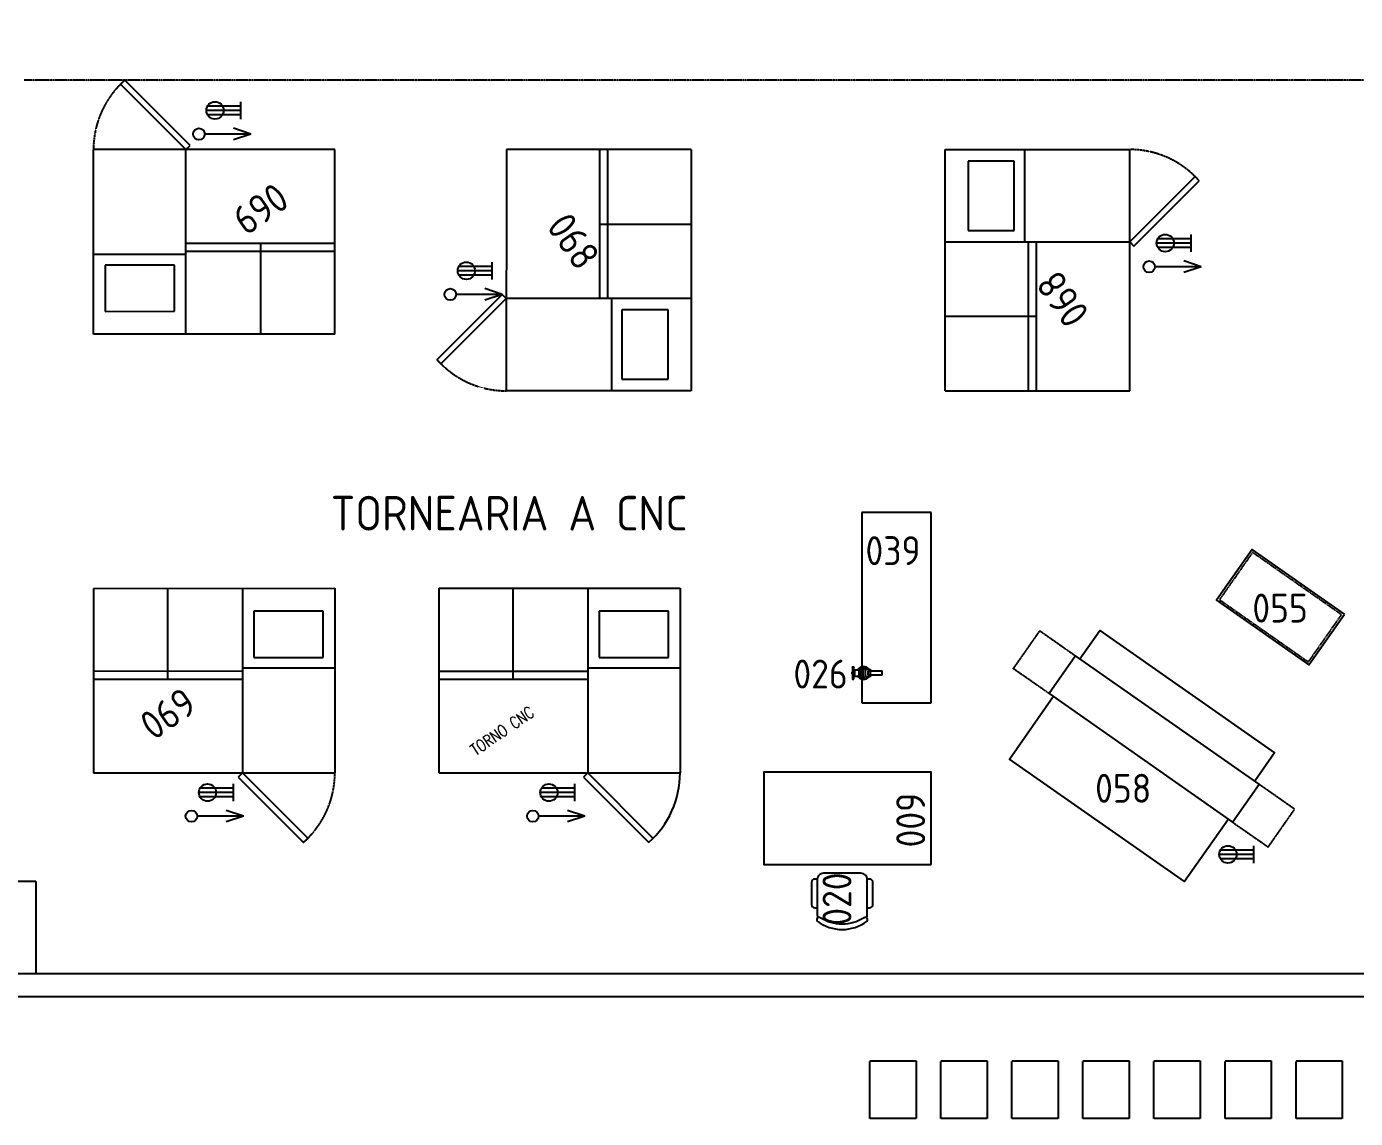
# Model space of a CAD drawing. Header units: millimetres. Extents: x 18768 to 1484868, y -11027 to 520152.
# Drawn here: x 187274 to 198783, y 407922 to 417379 of the extents above; entities that cross this region are included whole.
import ezdxf
from ezdxf.enums import TextEntityAlignment as Align

# ---------------------------------------------------------------- set-up
doc = ezdxf.new("R2010")
doc.units = ezdxf.units.MM
for name, pattern in [('DASHED', [0.75, 0.55, -0.2]), ('DIVIDE', [2.15, 1.5, -0.2, 0.05, -0.15, 0.05, -0.2]), ('HIDDEN2', [4.7625, 3.175, -1.5875])]:
    doc.linetypes.add(name, pattern=pattern)
for name, color, linetype in [('8-TEXTO-DETALHES', 6, 'Continuous'), ('L018-SIMBOLO1', 3, 'Continuous'), ('L018-SIMBOLO3', 3, 'Continuous'), ('L025-CONTORNO', 7, 'Continuous'), ('L025-IMAGIN', 1, 'DIVIDE'), ('L025-TEXTO', 7, 'Continuous'), ('L025-TRACEJ', 140, 'DASHED'), ('L035-ARRANJO-ADQUIRIR', 102, 'Continuous'), ('L035-ARRANJO-EXISTENTE', 180, 'Continuous'), ('L035-TEXTO', 40, 'Continuous'), ('PAREDES', 7, 'Continuous')]:
    doc.layers.add(name, color=color, linetype=linetype)
doc.styles.add('ISO-CP--18', font='isocp.shx', dxfattribs={"width": 0.75, "height": 180})
doc.styles.add('ISO-CP--25', font='isocp.shx', dxfattribs={"height": 250})
doc.styles.add('ISO-CP--35', font='isocp.shx', dxfattribs={"height": 350})
doc.styles.add('ROMANS', font='romans', dxfattribs={"width": 0.8, "height": 300})

# ---------------------------------------------------------------- blocks, each defined once
blk = doc.blocks.new('BL_SENAI_id9330820540')
at = {"layer": 'L025-TRACEJ', "color": 0}
blk.add_arc((-499, 243, 80), 800, 76.4167, 125, dxfattribs=at)
at = {"layer": 'L035-ARRANJO-EXISTENTE', "color": 0}
for p, q in [((-360, 1031, 80), (-499, 243, 80)), ((-449, 234, 80), (-310, 1022, 80)), ((-310, 1022, 80), (-360, 1031, 80)), ((-2268, -19, 80), (-958, 898, 80)), ((241, -814, 80), (-958, 898, 80)), ((-1244, -279, 80), (-1703, 376, 80)), ((-1720, 242, 80), (-2048, 12, 80)), ((-1809, -675, 80), (-499, 243, 80)), ((-1376, -250, 80), (-1720, 242, 80)), ((-499, 243, 80), (-449, 234, 80)), ((-2048, 12, 80), (-1703, -479, 80)), ((-1069, -1731, 80), (-2268, -19, 80)), ((-1162, -222, 80), (-422, -1278, 80)), ((-1703, -479, 80), (-1376, -250, 80)), ((-1219, -262, 80), (-480, -1319, 80)), ((-792, -750, 80), (-1439, -1203, 80)), ((-1069, -1731, 80), (241, -814, 80))]:
    blk.add_line(p, q, dxfattribs=at)
at = {"layer": 'L025-TEXTO', "style": 'ISO-CP--25'}
blk.add_attdef('rmp_mt_codmaterial', (15, 15), '', height=40, dxfattribs=at)
at = {"layer": 'L025-TEXTO', "style": 'ISO-CP--25', "flags": 1}
for tag in ['rmp_mt_nomeunid', 'rmp_mt_potencia', 'rmp_mt_cod']:
    blk.add_attdef(tag, (15, 15), '', height=40, dxfattribs=at)
blk = doc.blocks.new('BL_SENAI_id9330820550')
at = {"layer": 'L025-TRACEJ', "color": 0}
blk.add_arc((207, 755), 800, 76.4167, 125, dxfattribs=at)
at = {"layer": 'L035-ARRANJO-EXISTENTE', "color": 0}
for p, q in [((346, 1543), (207, 755)), ((256, 746), (395, 1534)), ((395, 1534), (346, 1543)), ((-1563, 492), (-252, 1410)), ((946, -302), (-252, 1410)), ((-539, 233), (-998, 888)), ((-1015, 754), (-1342, 524)), ((-1104, -163), (207, 755)), ((-671, 262), (-1015, 754)), ((207, 755), (256, 746)), ((-364, -1220), (-1563, 492)), ((-1342, 524), (-998, 33)), ((-998, 33), (-671, 262)), ((-514, 250), (226, -807)), ((-457, 290), (283, -766)), ((-87, -238), (-734, -691)), ((-364, -1220), (946, -302))]:
    blk.add_line(p, q, dxfattribs=at)
at = {"layer": 'L025-TEXTO', "style": 'ISO-CP--18'}
blk.add_attdef('rmp_mt_codmaterial', (15, 15), '', height=40, dxfattribs=at)
at = {"layer": 'L025-TEXTO', "style": 'ISO-CP--18', "flags": 1}
for tag in ['rmp_mt_nomeunid', 'rmp_mt_potencia', 'rmp_mt_cod']:
    blk.add_attdef(tag, (15, 15), '', height=40, dxfattribs=at)
blk = doc.blocks.new('BL_SENAI_id9300156692')
at = {"layer": 'L025-IMAGIN', "color": 0}
for points in [[(730, 1667), (1038, 1884), (809, 2211), (500, 1995)], [(-860, 555), (-1168, 338), (-1398, 666), (-1089, 882)]]:
    blk.add_lwpolyline(points, dxfattribs=at)
at = {"layer": 'L035-ARRANJO-ADQUIRIR', "color": 0}
for points in [[(-1052, 908), (-1224, 1154), (291, 2215), (463, 1969)], [(693, 1642), (1071, 1101), (-444, 40), (-823, 580)]]:
    blk.add_lwpolyline(points, dxfattribs=at)
blk.add_lwpolyline([(730, 1667), (500, 1995), (-1089, 882), (-860, 555)], close=True, dxfattribs=at)
at = {"layer": 'L025-TEXTO', "style": 'ISO-CP--25'}
blk.add_attdef('rmp_mt_codmaterial', (15, 15), '', height=40, dxfattribs=at)
at = {"layer": 'L025-TEXTO', "style": 'ISO-CP--25', "flags": 1}
for tag in ['rmp_mt_nomeunid', 'rmp_mt_potencia', 'rmp_mt_cod']:
    blk.add_attdef(tag, (15, 15), '', height=40, dxfattribs=at)
blk = doc.blocks.new('BL_SENAI_id9320230800')
at = {"layer": 'L035-ARRANJO-EXISTENTE', "color": 0}
blk.add_lwpolyline([(-321, -160), (655, -160), (655, 376), (-321, 376)], close=True, dxfattribs=at)
at = {"layer": 'L035-ARRANJO-EXISTENTE', "color": 0, "linetype": 'HIDDEN2'}
blk.add_lwpolyline([(-303, -142), (637, -142), (637, 358), (-303, 358)], close=True, dxfattribs=at)
at = {"layer": 'L025-TEXTO', "style": 'ISO-CP--25'}
blk.add_attdef('rmp_mt_codmaterial', (15, 15), '', height=40, dxfattribs=at)
at = {"layer": 'L025-TEXTO', "style": 'ISO-CP--25', "flags": 1}
for tag in ['rmp_mt_nomeunid', 'rmp_mt_potencia', 'rmp_mt_cod']:
    blk.add_attdef(tag, (15, 15), '', height=40, dxfattribs=at)
blk = doc.blocks.new('BL_SENAI_id9310100320')
at = {"layer": 'L035-ARRANJO-EXISTENTE', "color": 0}
for p, q in [((-201, 56), (-201, 20)), ((-201, 56), (-96, 56)), ((-96, 20), (-201, 20)), ((-96, 72), (-55, 72)), ((-96, 4), (-96, 72)), ((-55, 4), (-96, 4)), ((-29, 76), (-35, 76)), ((-35, 68), (-35, 0)), ((-35, 0), (-29, 0)), ((-29, 0), (-29, 76)), ((-22, 76), (-17, 76)), ((-22, 0), (-22, 76)), ((-17, 0), (-22, 0)), ((-17, 68), (-17, 0)), ((1, 23), (1, 53)), ((39, 65), (12, 65)), ((39, 11), (12, 11)), ((35, 65), (35, 11)), ((39, 65), (39, 11))]:
    blk.add_line(p, q, dxfattribs=at)
for points in [[(-96, 22), (-96, 54), (-80, 54), (-80, 22)], [(-53, 76), (-35, 76), (-35, 0), (-53, 0)], [(1, 76), (-17, 76), (-17, 0), (1, 0)], [(39, 30), (39, 46), (58, 46), (58, 30)], [(45, 92), (45, 88), (55, 88), (55, 92)], [(45, -16), (45, -12), (55, -12), (55, -16)]]:
    blk.add_lwpolyline(points, close=True, dxfattribs=at)
for points in [[(48, 46), (48, 88), (52, 88), (52, 46)], [(52, 30), (52, -12), (48, -12), (48, 30)]]:
    blk.add_lwpolyline(points, dxfattribs=at)
for centre in [(-42, 85), (-42, -9)]:
    blk.add_circle(centre, 4.46, dxfattribs=at)
for centre, radius, start, end in [((-41, 38), 55.5, 41.7386, 141.8707), ((-41, 38), 55.5, 218.1293, 318.2614), ((-55, 75), 2.59, 270, 0), ((-55, 1), 2.59, 0, 90), ((12, 76), 11.4, 180, 270), ((12, 0), 11.4, 90, 180)]:
    blk.add_arc(centre, radius, start, end, dxfattribs=at)
at = {"layer": 'L025-TEXTO', "style": 'ISO-CP--25'}
blk.add_attdef('rmp_mt_codmaterial', (15, 15), '', height=40, dxfattribs=at)
at = {"layer": 'L025-TEXTO', "style": 'ISO-CP--25', "flags": 1}
for tag in ['rmp_mt_nomeunid', 'rmp_mt_potencia', 'rmp_mt_cod']:
    blk.add_attdef(tag, (15, 15), '', height=40, dxfattribs=at)
blk = doc.blocks.new('BL_SENAI_id9320240750')
at = {"layer": 'L025-CONTORNO', "color": 0}
for p, q in [((1650, 600), (0, 600)), ((0, 600), (0, 0)), ((1650, 0), (1650, 600)), ((0, 0), (1650, 0))]:
    blk.add_line(p, q, dxfattribs=at)
at = {"layer": 'L025-TEXTO', "style": 'ISO-CP--25'}
blk.add_attdef('rmp_mt_codmaterial', (15, 15), '', height=40, dxfattribs=at)
at = {"layer": 'L025-TEXTO', "style": 'ISO-CP--25', "flags": 1}
for tag in ['rmp_mt_nomeunid', 'rmp_mt_potencia', 'rmp_mt_cod']:
    blk.add_attdef(tag, (15, 15), '', height=40, dxfattribs=at)
blk = doc.blocks.new('BL_SENAI_id9320220810')
at = {"layer": 'L025-CONTORNO', "color": 0}
blk.add_lwpolyline([(-688, 238), (112, 238), (112, 1688), (-688, 1688)], close=True, dxfattribs=at)
at = {"layer": 'L025-TEXTO', "style": 'ISO-CP--25'}
blk.add_attdef('rmp_mt_codmaterial', (15, 15), '', height=40, dxfattribs=at)
at = {"layer": 'L025-TEXTO', "style": 'ISO-CP--25', "flags": 1}
for tag in ['rmp_mt_nomeunid', 'rmp_mt_potencia', 'rmp_mt_cod']:
    blk.add_attdef(tag, (15, 15), '', height=40, dxfattribs=at)
blk = doc.blocks.new('BL_SENAI_id9320210400')
at = {"layer": 'L035-ARRANJO-ADQUIRIR', "color": 0}
for points in [[(-690, 550, -0.290756), (-310, 550, 0.829608), (-284, 579, 0.333333), (-716, 579, 0.829608), (-690, 550)], [(-717, 464), (-737, 464, 0.414214), (-767, 434), (-767, 244, 0.414214), (-737, 214), (-717, 214)], [(-710, 550, 0.129448), (-717, 523), (-717, 219, 0.414214), (-663, 164), (-338, 164, 0.414214), (-284, 219), (-284, 525, 0.120944), (-290, 550)], [(-284, 214), (-264, 214, 0.414214), (-234, 244), (-234, 434, 0.414214), (-264, 464), (-284, 464)]]:
    blk.add_lwpolyline(points, format="xyb", dxfattribs=at)
at = {"layer": 'L025-TEXTO', "style": 'ISO-CP--25'}
blk.add_attdef('rmp_mt_codmaterial', (15, 15), '', height=40, dxfattribs=at)
at = {"layer": 'L025-TEXTO', "style": 'ISO-CP--25', "flags": 1}
for tag in ['rmp_mt_nomeunid', 'rmp_mt_potencia', 'rmp_mt_cod']:
    blk.add_attdef(tag, (15, 15), '', height=40, dxfattribs=at)
blk = doc.blocks.new('*U155')
for p, q in [((-200, 250), (200, 250)), ((-200, -250), (-200, 242)), ((200, 250), (200, -250)), ((200, -250), (-200, -250))]:
    blk.add_line(p, q)
blk = doc.blocks.new('*U156')
at = {"color": 0, "linetype": 'ByBlock', "lineweight": -2, "transparency": 16777216}
for p in [(-3692, 0), (-3077, 0), (-2462, 0), (-1846, 0), (-1231, 0), (-615, 0), (0, 0)]:
    blk.add_blockref('*U155', p, dxfattribs=at)

msp = doc.modelspace()

# ---------------------------------------------------------------- linework, layer by layer
at = {"layer": 'L018-SIMBOLO1'}
for p, q in [((189130.523, 416652.281), (188830.523, 416652.281)), ((189130.523, 416689.781), (188840.571, 416689.781)), ((189130.523, 416577.281), (189130.523, 416727.281)), ((189130.523, 416614.781), (188840.571, 416614.781)), ((197360.338, 415503.458), (197060.338, 415503.458)), ((197360.338, 415540.958), (197070.386, 415540.958)), ((197360.338, 415428.458), (197360.338, 415578.458)), ((197360.338, 415465.958), (197070.386, 415465.958)), ((191307.469, 415263.799), (191007.469, 415263.799)), ((191307.469, 415301.299), (191017.517, 415301.299)), ((191307.469, 415188.799), (191307.469, 415338.799)), ((191307.469, 415226.299), (191017.517, 415226.299)), ((189065.571, 410781.552), (188775.619, 410781.552)), ((189065.571, 410669.052), (189065.571, 410819.052)), ((192022.6, 410781.552), (191732.648, 410781.552)), ((192022.6, 410669.052), (192022.6, 410819.052)), ((189065.571, 410744.052), (188765.571, 410744.052)), ((189065.571, 410706.552), (188775.619, 410706.552)), ((192022.6, 410744.052), (191722.6, 410744.052)), ((192022.6, 410706.552), (191732.648, 410706.552)), ((197903.662, 410208.863), (197603.662, 410208.863)), ((197903.662, 410246.363), (197613.71, 410246.363)), ((197903.662, 410133.863), (197903.662, 410283.863)), ((197903.662, 410171.363), (197613.71, 410171.363))]:
    msp.add_line(p, q, dxfattribs=at)
for centre in [(188905.523, 416652.281), (197135.338, 415503.458), (191082.469, 415263.799), (188840.571, 410744.052), (191797.6, 410744.052), (197678.662, 410208.863)]:
    msp.add_circle(centre, 75, dxfattribs=at)
at = {"layer": 'L018-SIMBOLO3'}
for p, q in [((189216.341, 416447.524), (188816.341, 416447.524)), ((189216.341, 416447.524), (189066.341, 416497.524)), ((189216.341, 416447.524), (189066.341, 416397.524)), ((197446.156, 415298.702), (197046.156, 415298.702)), ((197446.156, 415298.702), (197296.156, 415348.702)), ((197446.156, 415298.702), (197296.156, 415248.702)), ((191393.287, 415059.042), (190993.287, 415059.042)), ((191393.287, 415059.042), (191243.287, 415109.042)), ((191393.287, 415059.042), (191243.287, 415009.042)), ((189151.389, 410539.295), (188751.389, 410539.295)), ((189151.389, 410539.295), (189001.389, 410589.295)), ((189151.389, 410539.295), (189001.389, 410489.295)), ((192108.418, 410539.295), (191708.418, 410539.295)), ((192108.418, 410539.295), (191958.418, 410589.295)), ((192108.418, 410539.295), (191958.418, 410489.295))]:
    msp.add_line(p, q, dxfattribs=at)
for centre in [(188766.341, 416447.524), (196996.156, 415298.702), (190943.287, 415059.042), (188701.389, 410539.295), (191658.418, 410539.295)]:
    msp.add_circle(centre, 50, dxfattribs=at)
at = {"layer": 'L025-IMAGIN'}
msp.add_line((221923.279, 416913.687), (187253.279, 416913.687), dxfattribs=at)
at = {"layer": 'L035-ARRANJO-EXISTENTE'}
for p, q in [((190843.279, 412513.687), (192933.279, 412513.687)), ((190843.279, 412513.687), (190843.279, 410913.687)), ((191488.279, 411723.687), (191488.279, 412513.687)), ((192133.279, 412513.687), (192133.279, 410913.687)), ((192933.279, 412513.687), (192933.279, 410913.687)), ((192832.901, 412314.735), (192232.901, 412314.735)), ((192232.901, 412314.735), (192232.901, 411914.735)), ((192832.901, 411914.735), (192832.901, 412314.735)), ((192232.901, 411914.735), (192832.901, 411914.735)), ((192133.279, 411823.687), (192933.279, 411823.687)), ((192133.279, 411793.687), (190843.279, 411793.687)), ((192133.279, 411723.687), (190843.279, 411723.687)), ((190843.279, 410913.687), (192933.279, 410913.687)), ((192133.279, 410913.687), (192097.924, 410878.331)), ((192097.924, 410878.331), (192663.61, 410312.646)), ((192698.965, 410348.001), (192133.279, 410913.687))]:
    msp.add_line(p, q, dxfattribs=at)
msp.add_arc((192133.279, 410913.687), 800, 311.4166783, 0, dxfattribs=at)
at = {"layer": 'PAREDES'}
for p, q in [((187353.279, 409973.687), (184463.279, 409973.687)), ((187353.279, 409973.687), (187353.279, 409173.687)), ((222553.279, 409173.687), (187063.279, 409173.687)), ((222573.279, 409173.687), (187083.279, 409173.687)), ((222553.279, 408973.687), (187063.279, 408973.687)), ((222553.279, 408973.687), (187063.279, 408973.687)), ((222553.279, 408973.687), (187063.279, 408973.687)), ((222573.279, 408973.687), (187253.279, 408973.687))]:
    msp.add_line(p, q, dxfattribs=at)

# ---------------------------------------------------------------- block references
msp.add_blockref('*U156', (198469.156, 408171.864))
at = {"layer": 'L035-ARRANJO-ADQUIRIR'}
ref = msp.add_blockref('BL_SENAI_id9330820540', (189138.298, 416582.802, -79.514), dxfattribs=dict(at, rotation=54.99999999955456))
ref.add_attrib('rmp_mt_codmaterial', '069', dxfattribs={"layer": 'L025-TEXTO', "height": 250, "rotation": 215, "style": 'ISO-CP--25'}).set_placement((189226.805, 415901.653, -79.514), align=Align.CENTER)
ref = msp.add_blockref('BL_SENAI_id9330820550', (196226.462, 415013.852), dxfattribs=dict(at, rotation=324.9999999995544))
ref.add_attrib('rmp_mt_codmaterial', '068', dxfattribs={"layer": 'L025-TEXTO', "height": 250, "rotation": 125, "style": 'ISO-CP--18'}).set_placement((196247.353, 415017.536), align=Align.MIDDLE)
ref = msp.add_blockref('BL_SENAI_id9330820550', (192030.823, 415523.521), dxfattribs=dict(at, rotation=144.9999999995551))
ref.add_attrib('rmp_mt_codmaterial', '068', dxfattribs={"layer": 'L025-TEXTO', "height": 250, "rotation": 305, "style": 'ISO-CP--18'}).set_placement((192009.932, 415519.838), align=Align.MIDDLE)
ref = msp.add_blockref('BL_SENAI_id9330820540', (188658.261, 410644.572, -79.514), dxfattribs=dict(at, rotation=234.9999999995546))
ref.add_attrib('rmp_mt_codmaterial', '069', dxfattribs={"layer": 'L025-TEXTO', "height": 250, "rotation": 35, "style": 'ISO-CP--25'}).set_placement((188569.754, 411325.721, -79.514), align=Align.CENTER)
ref = msp.add_blockref('BL_SENAI_id9320240750', (194507.396, 413171.085), dxfattribs=dict(at, rotation=270))
ref.add_attrib('rmp_mt_codmaterial', '039', dxfattribs={"layer": 'L025-TEXTO', "height": 250, "style": 'ISO-CP--25'}).set_placement((194778.125, 412839.922), align=Align.MIDDLE)
ref = msp.add_blockref('BL_SENAI_id9320230800', (198332.464, 412342.34), dxfattribs=dict(at, rotation=145))
ref.add_attrib('rmp_mt_codmaterial', '055', dxfattribs={"layer": 'L025-TEXTO', "height": 250, "style": 'ISO-CP--25'}).set_placement((198130.227, 412341.894), align=Align.MIDDLE)
ref = msp.add_blockref('BL_SENAI_id9300156692', (195902.034, 410603.805), dxfattribs=dict(at, rotation=290))
ref.add_attrib('rmp_mt_codmaterial', '058', dxfattribs={"layer": 'L025-TEXTO', "height": 250, "style": 'ISO-CP--25'}).set_placement((196771.345, 410655.979), align=Align.CENTER)
ref = msp.add_blockref('BL_SENAI_id9310100320', (194483.173, 411817.761), dxfattribs=dict(at, rotation=180))
ref.add_attrib('rmp_mt_codmaterial', '026', dxfattribs={"layer": 'L025-TEXTO', "height": 250, "style": 'ISO-CP--25'}).set_placement((194149.936, 411770.667), align=Align.MIDDLE)
ref = msp.add_blockref('BL_SENAI_id9320220810', (195345.563, 410809.26), dxfattribs=dict(at, rotation=90))
ref.add_attrib('rmp_mt_codmaterial', '009', dxfattribs={"layer": 'L025-TEXTO', "height": 250, "rotation": 90, "style": 'ISO-CP--25'}).set_placement((195056.124, 410505.838), align=Align.CENTER)
ref = msp.add_blockref('BL_SENAI_id9320210400', (193837.346, 410209.286), dxfattribs=dict(at, rotation=180))
ref.add_attrib('rmp_mt_codmaterial', '020', dxfattribs={"layer": 'L025-TEXTO', "height": 250, "rotation": 90, "style": 'ISO-CP--25'}).set_placement((194292.777, 409821.724), align=Align.MIDDLE)

# ---------------------------------------------------------------- texts
at = {"layer": '8-TEXTO-DETALHES', "style": 'ROMANS', "width": 0.8}
msp.add_text('TORNO CNC', height=100, rotation=34.4620244, dxfattribs=at).set_placement((191106.239, 411142.024), align=Align.TOP_LEFT)
at = {"layer": 'L035-TEXTO', "insert": (191452.841, 413813.708), "char_height": 300, "width": 8756.13, "attachment_point": 2, "style": 'ISO-CP--35'}
msp.add_mtext('\\PTORNEARIA A CNC', dxfattribs=at)

doc.saveas('drawing.dxf')
